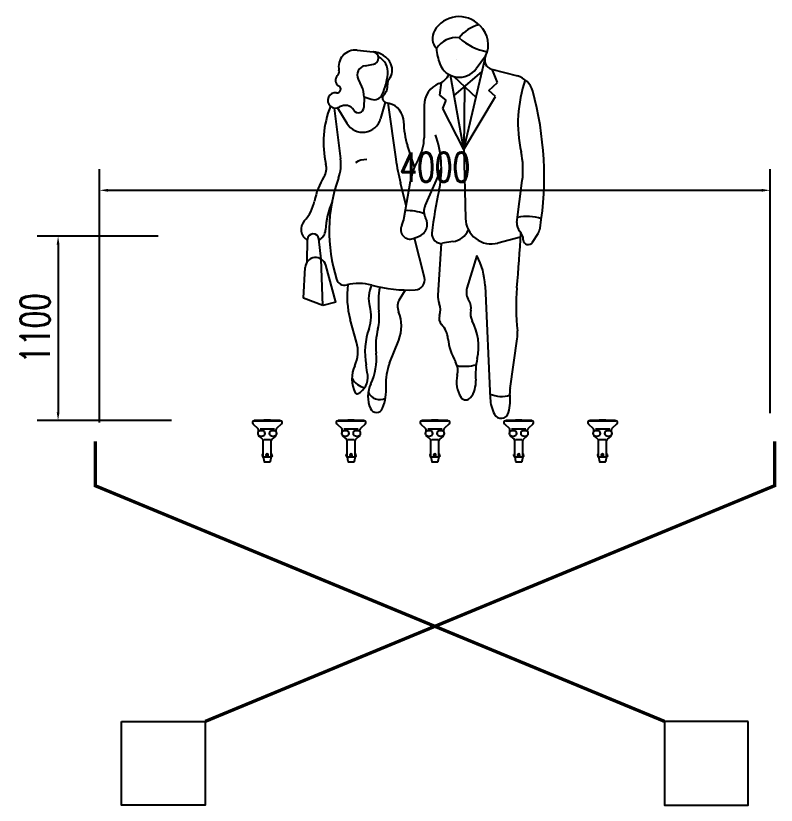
# Model space of a CAD drawing. Header units: millimetres. Extents: x -1449790 to -1271943, y 1093351 to 1381039.
# Drawn here: x -1281047 to -1276512, y 1130770 to 1135478 of the extents above; entities that cross this region are included whole.
import ezdxf

# ---------------------------------------------------------------- set-up
doc = ezdxf.new("R2010")
doc.units = ezdxf.units.MM
doc.header["$LTSCALE"] = 1000
doc.layers.get('0').update_dxf_attribs({"linetype": 'CONTINUOUS'})
doc.layers.get('DEFPOINTS').update_dxf_attribs({"linetype": 'CONTINUOUS'})
for name, color, linetype in [('W-FLOAT_BOWL浮筒', 253, 'CONTINUOUS'), ('固定锚', 2, 'CONTINUOUS'), ('短销钉', 253, 'CONTINUOUS')]:
    doc.layers.add(name, color=color, linetype=linetype)
doc.styles.add('ATTR', font='romans.shx', dxfattribs={"width": 0.8, "height": 0.7})
doc.styles.add('STANDARD_T3', font='simplex.shx', dxfattribs={"width": 0.7, "bigfont": 'gbcbig.shx'})
doc.dimstyles.new('W&&50', dxfattribs={"dimtxt": 175, "dimasz": 50, "dimexe": 125, "dimexo": 150, "dimgap": 50, "dimtad": 1, "dimdec": 0, "dimzin": 0, "dimdsep": 46, "dimtxsty": 'STANDARD_T3', "dimcen": 0.09, "dimclrd": 1, "dimclre": 1, "dimclrt": 7, "dimazin": 2, "dimtfac": 1, "dimtdec": 0, "dimtix": 1, "dimtmove": 2, "dimatfit": 3, "dimfxl": 100, "dimtolj": 1, "dimtzin": 0, "dimarcsym": 0})

# ---------------------------------------------------------------- blocks, each defined once
blk = doc.blocks.new('*D42')
at = {"layer": 'DEFPOINTS', "color": 0, "transparency": 16777216}
for p in [(-1276547.5, 1134437.2), (-1276547.5, 1132957.2, 0), (-1280547.5, 1132903.2, 0)]:
    blk.add_point(p, dxfattribs=at)
at = {"layer": 'W-FLOAT_BOWL浮筒', "color": 1, "lineweight": -2, "transparency": 16777216}
for p, q in [((-1280547.5, 1133053.2), (-1280547.5, 1134562.2)), ((-1276547.5, 1133107.2), (-1276547.5, 1134562.2)), ((-1280497.5, 1134437.2), (-1276597.5, 1134437.2))]:
    blk.add_line(p, q, dxfattribs=at)
at = {"layer": 'W-FLOAT_BOWL浮筒', "color": 1, "transparency": 16777216}
for points in [[(-1280497.5, 1134445.5), (-1280497.5, 1134428.8), (-1280547.5, 1134437.2)], [(-1276597.5, 1134445.5), (-1276597.5, 1134428.8), (-1276547.5, 1134437.2)]]:
    blk.add_solid(points, dxfattribs=at)
at = {"layer": 'W-FLOAT_BOWL浮筒', "color": 7, "transparency": 16777216, "insert": (-1278547.5, 1134574.7), "char_height": 175, "attachment_point": 5, "style": 'STANDARD_T3'}
blk.add_mtext('\\A1;4000', dxfattribs=at)
blk = doc.blocks.new('*D43')
at = {"layer": 'DEFPOINTS', "color": 0, "transparency": 16777216}
for p in [(-1280047.5, 1134163.7), (-1280794.9, 1133063.7), (-1279968.5, 1133063.7, 0)]:
    blk.add_point(p, dxfattribs=at)
at = {"layer": 'W-FLOAT_BOWL浮筒', "color": 1, "lineweight": -2, "transparency": 16777216}
for p, q in [((-1280197.5, 1134163.7), (-1280919.9, 1134163.7)), ((-1280794.9, 1134113.7), (-1280794.9, 1133113.7)), ((-1280118.5, 1133063.7), (-1280919.9, 1133063.7))]:
    blk.add_line(p, q, dxfattribs=at)
at = {"layer": 'W-FLOAT_BOWL浮筒', "color": 1, "transparency": 16777216}
for points in [[(-1280803.2, 1134113.7), (-1280786.5, 1134113.7), (-1280794.9, 1134163.7)], [(-1280803.2, 1133113.7), (-1280786.5, 1133113.7), (-1280794.9, 1133063.7)]]:
    blk.add_solid(points, dxfattribs=at)
at = {"layer": 'W-FLOAT_BOWL浮筒', "color": 7, "transparency": 16777216, "insert": (-1280932.4, 1133613.7), "char_height": 175, "attachment_point": 5, "rotation": 90, "style": 'STANDARD_T3'}
blk.add_mtext('\\A1;1100', dxfattribs=at)
blk = doc.blocks.new('DXD')
at = {"layer": '短销钉'}
for p, q in [((-79, 244.5), (79, 244.5)), ((-77.5, 244.5), (-77.5, 246.5)), ((-77.5, 246.5), (77.5, 246.5)), ((77.5, 244.5), (77.5, 246.5)), ((-85.7, 227.1), (-55.8, 200.2)), ((-52.5, 180.1), (-52.5, 192.7)), ((-42.5, 197.2), (42.5, 197.2)), ((52.5, 180.1), (52.5, 192.7)), ((85.7, 227.1), (55.8, 200.2)), ((-48.8, 152.9), (-27.7, 135.8)), ((48.8, 152.9), (27.7, 135.8)), ((-24, 30), (-24, 128)), ((-19.2, 132.8), (19.2, 132.8)), ((24, 30), (24, 128)), ((-26, 48), (-24, 48)), ((26, 48), (24, 48)), ((-29, 38.9), (-29, 45)), ((-24, 30), (24, 30)), ((-24, 30), (-18.4, 2)), ((-16, 0), (16, 0)), ((-6, 39), (-6, 44.3)), ((6, 39), (6, 44.3)), ((24, 30), (18.4, 2)), ((29, 38.9), (29, 45))]:
    blk.add_line(p, q, dxfattribs=at)
at = {"layer": '短销钉', "ltscale": 0.1}
for p, q in [((-18.4, 2), (-18, 0)), ((-18, 0), (-16, 0)), ((16, 0), (18, 0)), ((18.4, 2), (18, 0))]:
    blk.add_line(p, q, dxfattribs=at)
at = {"layer": '短销钉'}
for centre, radius, start, end in [((-79, 234.5), 10, 90, 228.0009), ((0, -1254.1), 1502.6, 87.0435, 92.9565), ((79, 234.5), 10, 311.9991, 90), ((-62.5, 192.7), 10, 0, 48.0009), ((62.5, 192.7), 10, 131.9991, 180), ((-43.5, 170), 13.5, 126.5657, 231), ((-42.5, 160.6), 10, 184.1479, 231), ((-34.5, 185.6), 31.4, 236.1381, 303.5569), ((-34.5, 154.5), 31.4, 56.4166, 122.8531), ((-25.5, 170), 13.5, 308.3696, 51.9011), ((25.5, 170), 13.5, 128.0989, 231.6304), ((34.5, 185.6), 31.4, 236.4385, 303.8665), ((34.5, 154.5), 31.3, 57.1287, 123.6019), ((42.5, 160.6), 10, 309, 355.8521), ((43.5, 170), 13.5, 309, 53.4343), ((-34, 128), 10, 0, 51), ((34, 128), 10, 129, 180), ((-26, 45), 3, 90, 180), ((0, 38), 10, 64.6231, 115.3769), ((26, 45), 3, 0, 90), ((-16, 2.5), 2.5, 191.3099, 270), ((-3, 44.3), 3, 115.3769, 180), ((3, 44.3), 3, 0, 64.6231), ((16, 2.5), 2.5, 270, 348.6901)]:
    blk.add_arc(centre, radius, start, end, dxfattribs=at)
for centre, major_axis, start_param, end_param in [((-23, 38.9), (0, -9), 4.712389, 6.115737), ((0, 39), (0, 9), 1.570796, 4.712389)]:
    blk.add_ellipse(centre, major_axis=major_axis, ratio=0.666667, start_param=start_param, end_param=end_param, dxfattribs=at)
at = {"layer": '短销钉', "extrusion": (0, 0, -1)}
blk.add_ellipse((23, 38.9), major_axis=(0, -9), ratio=0.666667, start_param=4.712389, end_param=6.115737, dxfattribs=at)
blk = doc.blocks.new('*U66')
at = {"layer": '短销钉'}
blk.add_blockref('DXD', (0, -124.3), dxfattribs=at)
blk = doc.blocks.new('*U67')
at = {"color": 0, "linetype": 'ByBlock', "lineweight": -2, "transparency": 16777216}
for p in [(-2000, 0), (-1500, 0), (-1000, 0), (-500, 0), (0, 0)]:
    blk.add_blockref('*U66', p, dxfattribs=at)
blk = doc.blocks.new('PR49')
for p, q in [((-336, 664.1), (-264.5, 656.2)), ((108.4, 620.2), (108.4, 620.2)), ((143.7, 217.3), (237.3, 620.1)), ((241.6, 638), (198.9, 580.3)), ((-300.6, 594.4), (-262.9, 600.7)), ((268.5, 578.9), (384.5, 548.2)), ((294.4, 518.7), (270.3, 578.4)), ((-331.7, 533.6), (-315.8, 501.2)), ((143.7, 217.3), (82.9, 551.7)), ((98, 546), (198.3, 452.2)), ((99.5, 460.3), (224.8, 566.2)), ((35.2, 461.9), (42.6, 519.1)), ((146.8, 500.3), (143.7, 217.3)), ((255.5, 483.6), (294.4, 518.7)), ((64.4, 440), (35.2, 461.9)), ((286.4, 455.5), (255.5, 483.6)), ((-305.2, 453.1), (-306.3, 406.5)), ((-305.1, 454.8), (-273.7, 443.7)), ((-210.3, 430.4), (-230.5, 356.6)), ((-207.9, 429.6), (-191.7, 425.3)), ((-197.6, 426.8), (-162.2, 173.8)), ((49.1, 401.4), (64.4, 440)), ((143.7, 217.3), (286.4, 455.5)), ((-439.1, 404.1), (-410.3, 175.7)), ((-424.5, 404.9), (-382.6, 335.4)), ((-35.1, 415.3), (-35.3, 269.7)), ((143.7, 217.3), (49.1, 401.4)), ((-78.5, 139.3), (-109.6, 235.5)), ((143.7, 217.3), (151.1, -92.4)), ((-124.1, -88.6), (-96.4, 76.1)), ((-30.5, -35.2), (31.7, 103.8)), ((382.1, -109.7), (406.4, 77.9)), ((-115.2, -35.7), (-141.6, 68.6)), ((-83.9, -182.3), (-59.6, -173.6)), ((399, -176.7), (297.1, -202.9)), ((452.4, -199.3), (477, -160)), ((-560.7, -287.2), (-559.7, -187)), ((-497.6, -275.1), (-507.9, -184.4)), ((-33.8, -358), (-78.7, -180.5)), ((42.3, -204.2), (27.3, -436.5)), ((94.8, -196.4), (47.9, -203.7)), ((-489.7, -483), (-497.6, -275.1)), ((202.1, -258.8), (157.7, -405.6)), ((-577.1, -451.1), (-569.5, -312.1)), ((-432.3, -468), (-477.5, -302.4)), ((-120.2, -413.9), (-144.8, -453.9)), ((238.8, -395), (262, -901)), ((-489.7, -483), (-577.1, -451.1)), ((-432.3, -468), (-489.7, -483)), ((-338.5, -648.9), (-367.2, -546.5)), ((-190.1, -742.8), (-149.1, -638.7)), ((351.6, -856.9), (383.6, -633.2))]:
    blk.add_line(p, q)
for centre, radius, start, end in [((122, 686.9), 128, 44.0652, 149.6605), ((70, 717.4), 67.7, 149.6605, 223.0914), ((252.4, 620), 163.9, 104.5278, 142.3965), ((258.5, 819.1), 62, 224.0652, 227.2955), ((138.5, 689), 115, 333.7022, 47.2955), ((111, 613.4), 107.3, 83.7984, 147.4479), ((301.8, 918.3), 267.2, 227.8947, 258.5683), ((-344.3, 589.3), 75.2, 83.6899, 192.5675), ((-267.6, 628.4), 28, 279.5645, 83.6899), ((-268.5, 563.6), 92.7, 25.3538, 87.5065), ((271.8, 691.5), 252.1, 184.6555, 200.4538), ((-279.1, 565), 80.8, 353.6823, 61.5851), ((-245.3, 574.6), 67, 321.7671, 25.3538), ((123.5, 636.2), 93.8, 200.4538, 323.4399), ((279.2, 619.4), 41.9, 153.7022, 255.186), ((-442.1, 567.5), 25, 312.2027, 12.5675), ((-293.5, 552.4), 42.6, 99.5645, 206.2318), ((-406.8, 528.6), 27.5, 132.2027, 243.7817), ((-511.2, 590.7), 314.4, 336.6577, 353.6823), ((-166.3, 512.4), 33.6, 141.7671, 186.0349), ((0.3, 592.8), 84.9, 291.7508, 333.652), ((359.7, 454.6), 96.9, 15.2134, 75.1861), ((-426.2, 489.2), 16.4, 261.608, 63.7817), ((-408.4, 455.6), 103.3, 358.6484, 26.2318), ((-256.3, 502.9), 56.9, 314.4068, 6.0349), ((71.2, 415.2), 106.3, 111.7508, 179.9447), ((982.6, 335.2), 595.8, 160.857, 192.412), ((-433.7, 438.5), 34.8, 81.608, 302.5532), ((-260.2, 482.3), 40.9, 250.6513, 336.6577), ((-202.9, 448.4), 19.4, 134.4068, 254.887), ((-960.8, 95.5), 1465.4, 350.9257, 15.2134), ((-49.6, 249.2), 437.7, 158.1997, 192.9045), ((-390.3, 370.5), 45.8, 31.4991, 122.5532), ((-330.5, 407.1), 24.3, 211.4991, 358.6484), ((-214, 341.1), 87.1, 0.5488, 75.1585), ((-311.1, 378.6), 83.6, 211.0972, 344.735), ((229.5, 345.3), 356.5, 180.5488, 197.9376), ((-411.7, 130.4), 454.3, 348.7716, 19.7919), ((-222.8, 269.9), 187.6, 329.9585, 359.9447), ((32.9, 126.2), 376.6, 352.6343, 12.412), ((-550.2, 134.5), 75.9, 328.4972, 12.9045), ((-594.8, 152.5), 185.9, 340.1872, 7.1638), ((-297.6, 91.3), 81, 86.7645, 124.0677), ((819, 311.2), 990.7, 187.9737, 194.1746), ((197.7, 26.7), 298.3, 149.9584, 170.4643), ((-145.1, 182.9), 193.7, 335.8818, 345.625), ((-202.9, -78.4), 331.4, 148.4972, 168.8363), ((247.2, -150.8), 709, 160.1872, 197.583), ((-329.7, 114.1), 370.7, 347.6185, 348.7716), ((1941.8, -384.5), 1954.9, 167.6185, 173.3371), ((-708.1, 21.3), 183.5, 317.1431, 348.8363), ((-93.6, -165.2), 385.2, 157.3655, 176.8421), ((25.6, -60.3), 61.5, 155.8818, 208.9638), ((-109.9, -264.7), 207.6, 68.8367, 92.4822), ((-533.2, -140.9), 55.1, 137.1431, 241.2442), ((-243, -68.6), 120.6, 332.8936, 350.4643), ((-79.5, -118.4), 58.6, 289.8502, 28.9638), ((268, -89.6), 117, 181.3615, 284.4306), ((429.7, -278.8), 195.9, 71.3422, 103.2095), ((-98.2, -142.7), 42.1, 152.8936, 289.8502), ((432, -116.2), 50.3, 172.6343, 223.0488), ((421.8, -125.3), 65.2, 327.9033, 350.9257), ((-533.7, -187.3), 26, 6.4647, 179.4259), ((-533.2, -140.9), 55.1, 298.0249, 356.8421), ((41.5, -162.5), 41.7, 173.3371, 278.8716), ((80.7, -105.7), 91.8, 278.8716, 335.5887), ((-9254.8, 433.3), 9673.1, 355.0369, 356.503), ((352.6, -190.3), 58.4, 2.1035, 43.0489), ((433.3, -187.4), 22.5, 182.1034, 327.9033), ((-522.7, -314.7), 46.9, 15.261, 176.8765), ((-70.2, -405.2), 309.2, 1.902, 28.2691), ((-392, -353.4), 38.6, 197.583, 283.766), ((-329.4, -609), 224.6, 74.7969, 103.766), ((-1, -443.9), 380.3, 171.7882, 195.6622), ((-76.9, -368.8), 44.4, 272.9699, 14.1746), ((-148.2, -451.2), 136.3, 154.2789, 195.7186), ((-106.9, 209.7), 623.7, 254.7968, 272.9699), ((101.8, -467.4), 342.5, 168.8051, 187.1744), ((220.4, -424.5), 65.5, 163.1817, 215.0522), ((1370.7, -489.4), 992.4, 175.037, 186.2271), ((-90.4, -487.4), 63.9, 148.4244, 202.0211), ((120.1, -442.5), 92.9, 176.315, 200.2948), ((-435.5, -532.1), 162.2, 340.5028, 15.7186), ((-43.9, -503.1), 81.9, 342.1957, 20.2948), ((123.5, -492.5), 52.9, 346.1648, 35.0522), ((-448.2, -536.6), 211.8, 345.8671, 7.1745), ((-308.7, -575.7), 171.6, 338.4745, 22.0211), ((73.4, -540.7), 41.3, 162.1957, 223.8974), ((239.7, -521.1), 66.8, 166.1648, 207.7697), ((-42.1, -669.5), 251.7, 347.8867, 27.7697), ((20.1, -693.4), 321.1, 160.5028, 190.2916), ((63.4, -665.4), 315.7, 165.867, 185.8852), ((-31.7, -641.9), 104.6, 5.8865, 43.8974), ((240.2, -612.7), 144.9, 351.8658, 6.2271), ((339.3, -603.7), 268.5, 185.8865, 209.7457), ((-486.5, -690.4), 153.8, 335.5877, 15.6622), ((-506.7, -724.2), 257.4, 334.5018, 5.8852), ((33, -830.8), 239.9, 158.4745, 183.5381), ((37.1, -776.4), 79.6, 344.9715, 29.7457), ((542.4, -795), 346.1, 167.8867, 184.1323), ((-216.7, -812.9), 142.6, 155.5877, 205.9534), ((-1205.1, -915.8), 924.1, 7.4342, 10.2917), ((146.7, -559.1), 197.6, 260.3463, 285.4326), ((-284.1, -766.7), 87.5, 210.8432, 258.2488), ((-369.9, -806.9), 81.8, 297.4012, 7.4342), ((230, -828.1), 120, 164.9715, 214.633), ((-152.7, -893), 134.8, 154.5018, 203.5806), ((-445.5, -860.4), 239.6, 339.1792, 3.5381), ((83.8, -828.1), 113.7, 322.4055, 4.1323), ((-336.5, -871.2), 9.31, 205.9534, 297.4012), ((-234.8, -849), 56.8, 205.4056, 296.7841), ((312.1, -765.6), 126.4, 246.2224, 288.2358), ((104, -902.8), 248.2, 345.4585, 5.4856), ((444.1, -870.1), 93.5, 171.8658, 185.4856), ((152.9, -881.3), 26.4, 214.633, 322.4055), ((434.9, -893.1), 173, 182.6261, 207.1679), ((-249.2, -935.1), 29.5, 203.5806, 339.1792), ((311.3, -956.5), 34.1, 207.1679, 345.4585)]:
    blk.add_arc(centre, radius, start, end)
at = {"style": 'ATTR', "width": 0.8, "flags": 9}
blk.add_attdef('ESTCODE', (-99.6, -946.4), '', height=18.2, dxfattribs=at)

msp = doc.modelspace()

# ---------------------------------------------------------------- linework, layer by layer
at = {"layer": '固定锚', "color": 5, "const_width": 20, "elevation": 0}
for points in [[(-1277178.2, 1131270.2), (-1280573.4, 1132675.5), (-1280573.4, 1132939.2)], [(-1279916.9, 1131270.2), (-1276521.7, 1132675.5), (-1276521.7, 1132939.2)]]:
    msp.add_lwpolyline(points, dxfattribs=at)
at = {"layer": '固定锚', "color": 5, "elevation": 0}
for points in [[(-1280416.9, 1131270.2), (-1279916.9, 1131270.2), (-1279916.9, 1130770.2), (-1280416.9, 1130770.2)], [(-1276678.2, 1131270.2), (-1277178.2, 1131270.2), (-1277178.2, 1130770.2), (-1276678.2, 1130770.2)]]:
    msp.add_lwpolyline(points, close=True, dxfattribs=at)

# ---------------------------------------------------------------- block references
at = {"linetype": 'Continuous', "xscale": 1.326628823991277, "yscale": 1.326628823991277, "zscale": 1.326628823991277}
msp.add_blockref('PR49', (-1278565.3, 1134391.5), dxfattribs=at)
at = {"color": 240, "true_color": 0xed1f24}
msp.add_blockref('*U67', (-1277547.5, 1132941.6), dxfattribs=at)

# ---------------------------------------------------------------- dimensions: what is measured, and where the dimension line sits
at = {"layer": 'W-FLOAT_BOWL浮筒'}
dim = msp.add_linear_dim(base=(-1276547.5, 1134437.2, 0), p1=(-1280547.5, 1132903.2), p2=(-1276547.5, 1132957.2), dimstyle='W&&50', dxfattribs=at)
dim.commit()
dim.dimension.update_dxf_attribs({"geometry": '*D42', "text_midpoint": (-1278547.5, 1134574.7, 0)})
dim = msp.add_linear_dim(base=(-1280794.9, 1133063.7, 0), p1=(-1280047.5, 1134163.7, 0), p2=(-1279968.5, 1133063.7), angle=90, dimstyle='W&&50', dxfattribs=at)
dim.commit()
dim.dimension.update_dxf_attribs({"geometry": '*D43', "text_midpoint": (-1280932.4, 1133613.7, 0)})

doc.saveas('drawing.dxf')
